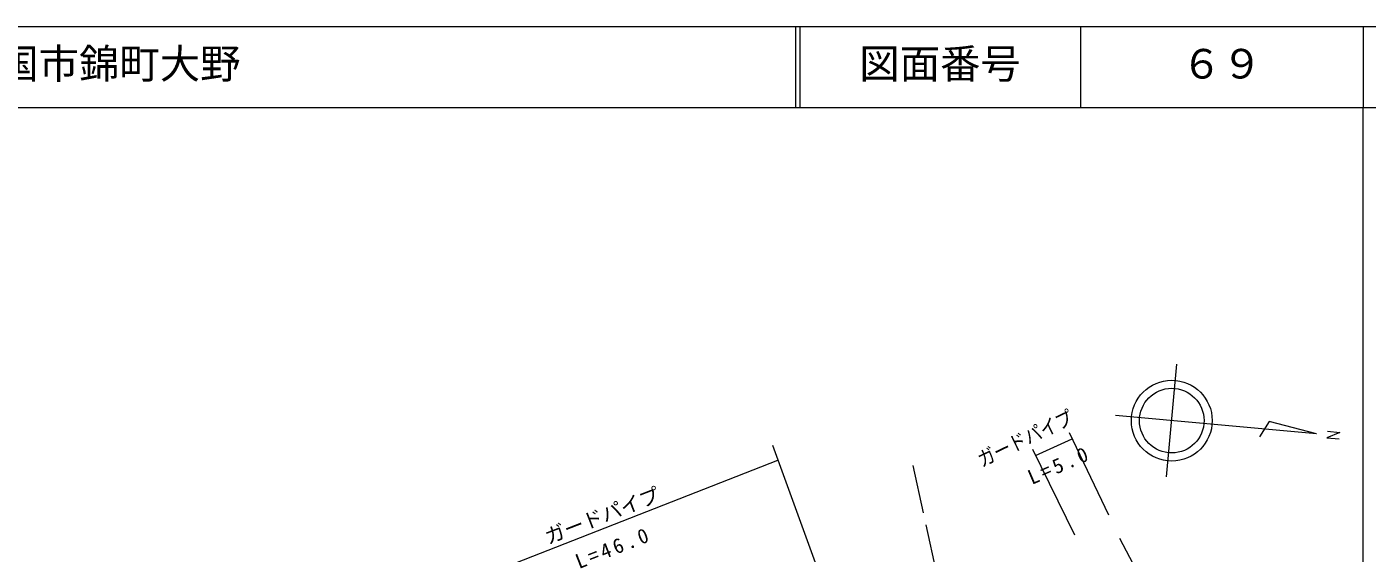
# Model space of a CAD drawing. Units: millimetres, scale not verified. Extents: x -19874 to 620126, y -204109 to 155891.
# Drawn here: x 353692 to 519626, y 90756 to 155891 of the extents above; entities that cross this region are included whole.
import ezdxf
from ezdxf.enums import TextEntityAlignment as Align

# ---------------------------------------------------------------- set-up
doc = ezdxf.new("R2010")
doc.units = ezdxf.units.MM
doc.header["$LTSCALE"] = 1000
doc.linetypes.add('DASHED', pattern=[7.5, 6, -1.5])
for name, color, linetype, lineweight in [('S-BGD', 7, 'Continuous', 13), ('S-BGD-HTXT', 7, 'Continuous', 13), ('S-TTL', 2, 'Continuous', 13), ('S-TTL-TXT', 7, 'Continuous', 13)]:
    doc.layers.add(name, color=color, linetype=linetype, lineweight=lineweight)
doc.styles.add('ＭＳ ゴシック', font='')
doc.styles.get('ＭＳ ゴシック').set_extended_font_data('MS Gothic')

msp = doc.modelspace()

# ---------------------------------------------------------------- linework, layer by layer
at = {"layer": 'S-BGD'}
for p, q in [((494797, 100187), (496071, 114129)), ((513359, 105520), (488463, 107795)), ((507475, 107062), (506297, 105161)), ((513359, 105520), (507475, 107062)), ((478564, 102859), (483096, 104908)), ((482737, 105683), (487584, 95514)), ((516232, 105695), (514617, 105039)), ((514617, 105039), (516161, 104906)), ((514695, 105836), (516232, 105695)), ((445985, 104105), (452112, 87328)), ((478185, 103627), (483386, 93017)), ((408114, 87164), (446656, 102268)), ((502424, 67163), (489020, 92565))]:
    msp.add_line(p, q, dxfattribs=at)
at = {"layer": 'S-BGD', "linetype": 'DASHED'}
msp.add_line((463384, 101605), (467067, 84687), dxfattribs=at)
at = {"layer": 'S-BGD'}
for radius in [5000, 4000]:
    msp.add_circle((495434, 107158), radius, dxfattribs=at)
at = {"layer": 'S-BGD-HTXT'}
msp.add_line((519126, -204109), (519126, 145891), dxfattribs=at)
at = {"layer": 'S-TTL'}
for p, q in [((620126, 155891), (-19874, 155891)), ((448873, 155891), (448873, 145891)), ((449373, 155891), (449373, 145891)), ((484123, 155891), (484123, 145891)), ((519126, 155891), (519126, 145891)), ((-19874, 145891), (620126, 145891))]:
    msp.add_line(p, q, dxfattribs=at)

# ---------------------------------------------------------------- texts
at = {"layer": 'S-BGD', "style": 'ＭＳ ゴシック', "width": 0.85}
msp.add_text('ガードパイプ', height=1833, rotation=25.7, dxfattribs=at).set_placement((472180, 100872), align=Align.BOTTOM_LEFT)
at = {"layer": 'S-BGD', "style": 'ＭＳ ゴシック'}
msp.add_text('ガードパイプ', height=1833, rotation=21.2, dxfattribs=at).set_placement((418452, 91322), align=Align.BOTTOM_LEFT)
at = {"layer": 'S-BGD', "char_height": 1833, "attachment_point": 7, "style": 'ＭＳ ゴシック'}
for s, insert, rotation in [('\\T1.32;L=5.0', (478115, 99167), 23.4), ('\\T1.32;L=46.0', (422056, 88758), 21.4)]:
    msp.add_mtext(s, dxfattribs=dict(at, insert=insert, rotation=rotation))
at = {"layer": 'S-TTL-TXT', "style": 'ＭＳ ゴシック'}
for s, p in [('岩国市錦町大野', (345150, 148391)), ('図面番号', (456748, 148391)), ('６９', (496623, 148391))]:
    msp.add_text(s, height=3666, dxfattribs=at).set_placement(p, align=Align.BOTTOM_LEFT)

doc.saveas('drawing.dxf')
